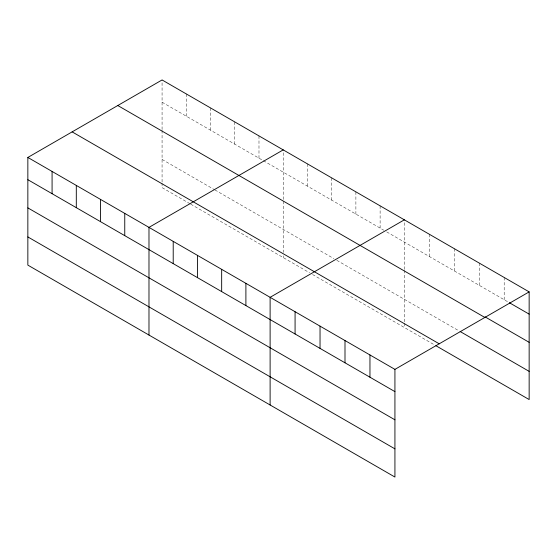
<?xml version="1.0" encoding="UTF-8"?>
<svg xmlns="http://www.w3.org/2000/svg" width="557" height="557" viewBox="0 0 557 557"><rect width="100%" height="100%" fill="white"/><g stroke="black" fill="none" stroke-linecap="round" stroke-linejoin="round"><path stroke-width="0.42" stroke-dasharray="2.79 2.09" d="M162.073 129.537L162.073 79.95M283.214 199.476L283.214 149.889M404.347 269.414L404.347 219.827M162.073 102.21L262.653 160.277M263.391 160.701L383.787 230.208M386.725 231.907L508.597 302.27M162.073 159.434L214.201 189.533M214.932 189.958L333.866 258.622M336.804 260.314L458.669 330.677M189.972 203.73L162.073 187.625L162.073 183.357M190.71 204.154L309.643 272.819M312.574 274.517L435.177 345.298M504.189 277.47L504.189 299.722M479.229 263.057L479.229 285.309M454.268 248.645L454.268 270.904M429.308 234.232L429.308 256.492M404.347 270.27L404.347 322.371M404.347 323.227L404.347 327.495M380.118 205.839L380.118 228.092M355.888 191.852L355.888 214.104M331.666 177.864L331.666 200.116M307.436 163.876L307.436 186.129M283.214 201.188L283.214 252.439M283.214 255.851L283.214 257.564M258.984 135.901L258.984 158.153M234.755 121.913L234.755 144.166M210.532 107.926L210.532 130.178M186.303 93.938L186.303 116.197M162.073 130.394L162.073 182.501"/><path stroke-width="0.84" d="M27.85 157.45L394.927 369.375L394.927 477.05L27.85 265.118L27.85 157.45L162.073 79.95L529.15 291.882L529.15 399.55L435.915 345.723M283.214 149.889L148.984 227.381L148.984 335.056M404.347 219.827L270.117 297.32L270.117 404.995M394.927 369.375L529.15 291.882M509.328 302.688L529.15 314.134M485.098 316.891L529.15 342.325M117.785 105.524L484.855 317.455M460.138 331.519L529.15 371.366M72.145 131.877L439.215 343.801M27.85 179.702L394.927 391.627M27.85 207.886L394.927 419.818M27.85 236.934L394.927 448.858M369.959 354.962L369.959 377.221M344.999 340.55L344.999 362.809M320.038 326.144L320.038 348.397M295.078 311.732L295.078 333.984M245.895 283.332L245.895 305.584M221.665 269.344L221.665 291.596M197.436 255.357L197.436 277.616M173.213 241.369L173.213 263.628M124.754 213.394L124.754 235.653M100.532 199.406L100.532 221.665M76.302 185.418L76.302 207.677M52.08 171.431L52.08 193.69"/></g></svg>
